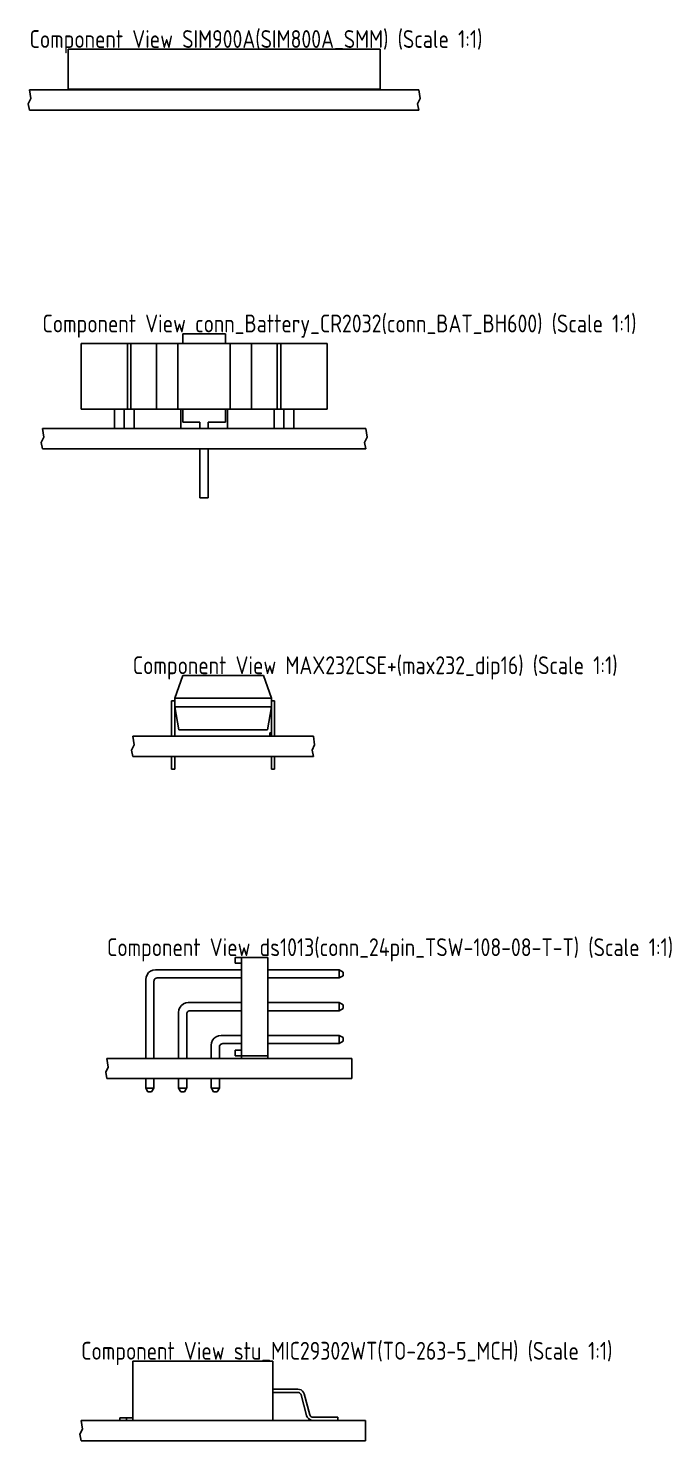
# Model space of a CAD drawing. Header units: inches. Extents: x -969 to 2045, y -594 to 12.
# Drawn here: x 1984.1 to 2033.9, y -427.2 to -317.9 of the extents above; entities that cross this region are included whole.
import ezdxf

# ---------------------------------------------------------------- set-up
doc = ezdxf.new("R2010")
doc.units = ezdxf.units.IN
doc.header["$MEASUREMENT"] = 0
doc.styles.add('GOST type A0', font='gost.TTF', dxfattribs={"height": 2.116667})

msp = doc.modelspace()

# ---------------------------------------------------------------- linework, layer by layer
at = {"color": 7}
for p, q in [((1987.161, -319.521), (2011.317, -319.521)), ((1987.161, -319.521), (1987.161, -322.62)), ((1990.635, -319.519), (1990.636, -319.519)), ((1990.635, -319.52), (1990.635, -319.519)), ((1990.635, -319.52), (1990.635, -319.521)), ((1990.636, -319.519), (1990.665, -319.519)), ((1990.665, -319.519), (1990.729, -319.519)), ((1990.729, -319.519), (1990.826, -319.519)), ((1990.826, -319.519), (1990.948, -319.519)), ((1990.948, -319.519), (1991.089, -319.519)), ((1991.089, -319.519), (1991.239, -319.519)), ((1991.239, -319.519), (1991.389, -319.519)), ((1991.239, -319.521), (1991.239, -319.519)), ((1991.389, -319.519), (1991.53, -319.519)), ((1991.53, -319.519), (1991.652, -319.519)), ((1991.652, -319.519), (1991.749, -319.519)), ((1991.749, -319.519), (1991.813, -319.519)), ((1991.813, -319.519), (1991.842, -319.519)), ((1991.842, -319.519), (1991.843, -319.519)), ((1991.843, -319.521), (1991.843, -319.519)), ((1991.843, -319.521), (1991.843, -319.521)), ((2011.317, -322.62), (2011.317, -319.521)), ((1984.061, -323.742), (1984.261, -323.342)), ((1984.161, -322.671), (2014.317, -322.671)), ((1984.261, -323.342), (1984.161, -322.671)), ((2011.317, -322.62), (1987.161, -322.62)), ((1987.161, -322.62), (1987.161, -322.671)), ((1988.152, -322.671), (1988.152, -322.62)), ((1990.934, -322.62), (1991.544, -322.62)), ((1990.934, -322.62), (1990.934, -322.671)), ((1991.544, -322.671), (1991.544, -322.62)), ((1991.934, -322.62), (1992.544, -322.62)), ((1991.934, -322.62), (1991.934, -322.671)), ((1992.544, -322.671), (1992.544, -322.62)), ((1992.934, -322.62), (1993.544, -322.62)), ((1992.934, -322.62), (1992.934, -322.671)), ((1993.544, -322.671), (1993.544, -322.62)), ((1993.934, -322.62), (1994.544, -322.62)), ((1993.934, -322.62), (1993.934, -322.671)), ((1994.544, -322.671), (1994.544, -322.62)), ((1994.934, -322.62), (1995.544, -322.62)), ((1994.934, -322.62), (1994.934, -322.671)), ((1995.544, -322.671), (1995.544, -322.62)), ((1995.934, -322.62), (1996.544, -322.62)), ((1995.934, -322.62), (1995.934, -322.671)), ((1996.544, -322.671), (1996.544, -322.62)), ((1996.934, -322.62), (1997.544, -322.62)), ((1996.934, -322.62), (1996.934, -322.671)), ((1997.544, -322.671), (1997.544, -322.62)), ((1997.934, -322.62), (1998.544, -322.62)), ((1997.934, -322.62), (1997.934, -322.671)), ((1998.544, -322.671), (1998.544, -322.62)), ((1998.934, -322.62), (1999.544, -322.62)), ((1998.934, -322.62), (1998.934, -322.671)), ((1999.544, -322.671), (1999.544, -322.62)), ((1999.934, -322.62), (2000.544, -322.62)), ((1999.934, -322.62), (1999.934, -322.671)), ((2000.544, -322.671), (2000.544, -322.62)), ((2000.934, -322.62), (2001.544, -322.62)), ((2000.934, -322.62), (2000.934, -322.671)), ((2001.544, -322.671), (2001.544, -322.62)), ((2001.934, -322.62), (2002.544, -322.62)), ((2001.934, -322.62), (2001.934, -322.671)), ((2002.544, -322.671), (2002.544, -322.62)), ((2002.934, -322.62), (2003.544, -322.62)), ((2002.934, -322.62), (2002.934, -322.671)), ((2003.544, -322.671), (2003.544, -322.62)), ((2003.934, -322.62), (2004.544, -322.62)), ((2003.934, -322.62), (2003.934, -322.671)), ((2004.544, -322.671), (2004.544, -322.62)), ((2004.934, -322.62), (2005.544, -322.62)), ((2004.934, -322.62), (2004.934, -322.671)), ((2005.544, -322.671), (2005.544, -322.62)), ((2005.934, -322.62), (2006.544, -322.62)), ((2005.934, -322.62), (2005.934, -322.671)), ((2006.544, -322.671), (2006.544, -322.62)), ((2006.934, -322.62), (2007.544, -322.62)), ((2006.934, -322.62), (2006.934, -322.671)), ((2007.544, -322.671), (2007.544, -322.62)), ((2010.326, -322.62), (2010.326, -322.671)), ((2011.317, -322.671), (2011.317, -322.62)), ((2014.217, -323.742), (2014.417, -323.342)), ((2014.417, -323.342), (2014.317, -322.671)), ((1984.161, -324.242), (1984.061, -323.742)), ((1984.161, -324.242), (2014.317, -324.242)), ((2014.317, -324.242), (2014.217, -323.742)), ((1999.337, -341.542), (1996.035, -341.542)), ((1996.035, -341.542), (1996.035, -341.571)), ((1996.035, -341.571), (1996.035, -341.654)), ((1996.035, -341.654), (1996.035, -341.787)), ((1996.035, -341.787), (1996.035, -341.961)), ((1996.035, -341.961), (1996.035, -342.162)), ((1996.035, -342.162), (1996.035, -342.304)), ((1999.337, -341.542), (1999.337, -341.571)), ((1999.337, -341.571), (1999.337, -341.654)), ((1999.337, -341.654), (1999.337, -341.787)), ((1999.337, -341.787), (1999.337, -341.961)), ((1999.337, -341.961), (1999.337, -342.162)), ((1999.337, -342.162), (1999.337, -342.304)), ((1988.161, -342.304), (1988.567, -342.304)), ((1988.161, -347.384), (1988.161, -342.304)), ((1988.567, -342.304), (1989.799, -342.304)), ((1989.799, -342.304), (1991.747, -342.304)), ((1991.747, -342.304), (1991.857, -342.304)), ((1991.747, -347.384), (1991.747, -342.304)), ((1991.857, -342.304), (1991.948, -342.304)), ((1991.948, -342.304), (1992.017, -342.304)), ((1992.017, -342.304), (1994.005, -342.304)), ((1992.017, -342.304), (1992.017, -347.384)), ((1994.005, -342.304), (1994.272, -342.304)), ((1994.005, -347.384), (1994.005, -342.304)), ((1994.272, -342.304), (1994.66, -342.304)), ((1994.66, -342.304), (1995.134, -342.304)), ((1995.134, -342.304), (1995.654, -342.304)), ((1999.718, -342.304), (1995.654, -342.304)), ((1995.654, -347.384), (1995.654, -342.304)), ((2000.238, -342.304), (1999.718, -342.304)), ((1999.718, -347.384), (1999.718, -342.304)), ((2000.712, -342.304), (2000.238, -342.304)), ((2001.1, -342.304), (2000.712, -342.304)), ((2001.366, -342.304), (2001.1, -342.304)), ((2003.355, -342.304), (2001.366, -342.304)), ((2001.366, -347.384), (2001.366, -342.304)), ((2003.424, -342.304), (2003.355, -342.304)), ((2003.355, -342.304), (2003.355, -347.384)), ((2003.515, -342.304), (2003.424, -342.304)), ((2003.625, -342.304), (2003.515, -342.304)), ((2005.573, -342.304), (2003.625, -342.304)), ((2003.625, -347.384), (2003.625, -342.304)), ((2006.805, -342.304), (2005.573, -342.304)), ((2007.211, -342.304), (2006.805, -342.304)), ((2007.211, -347.384), (2007.211, -342.304)), ((1988.161, -347.384), (1988.206, -347.384)), ((1988.206, -347.384), (1988.784, -347.384)), ((1988.784, -347.384), (1989.993, -347.384)), ((1989.993, -347.384), (1991.747, -347.384)), ((1990.743, -347.384), (1990.743, -348.884)), ((1991.505, -348.884), (1991.505, -347.384)), ((1991.857, -347.384), (1991.747, -347.384)), ((1991.857, -347.384), (1991.747, -347.384)), ((1991.948, -347.384), (1991.857, -347.384)), ((1992.017, -347.384), (1991.948, -347.384)), ((1992.017, -347.384), (1991.948, -347.384)), ((1994.005, -347.384), (1992.017, -347.384)), ((1992.267, -348.884), (1992.267, -347.384)), ((1994.272, -347.384), (1994.005, -347.384)), ((1994.66, -347.384), (1994.272, -347.384)), ((1995.134, -347.384), (1994.66, -347.384)), ((1995.654, -347.384), (1995.134, -347.384)), ((1995.654, -347.384), (1999.718, -347.384)), ((1995.876, -348.884), (1995.876, -347.384)), ((1996.035, -347.384), (1996.035, -348.4)), ((1999.337, -347.384), (1999.337, -348.4)), ((1999.496, -348.884), (1999.496, -347.384)), ((1999.718, -347.384), (2000.238, -347.384)), ((2000.238, -347.384), (2000.712, -347.384)), ((2000.712, -347.384), (2001.1, -347.384)), ((2001.1, -347.384), (2001.366, -347.384)), ((2001.366, -347.384), (2003.355, -347.384)), ((2003.105, -347.384), (2003.105, -348.884)), ((2003.355, -347.384), (2003.424, -347.384)), ((2003.424, -347.384), (2003.355, -347.384)), ((2003.424, -347.384), (2003.515, -347.384)), ((2003.515, -347.384), (2003.625, -347.384)), ((2003.625, -347.384), (2003.515, -347.384)), ((2003.625, -347.384), (2005.379, -347.384)), ((2003.867, -348.884), (2003.867, -347.384)), ((2004.629, -348.884), (2004.629, -347.384)), ((2005.379, -347.384), (2006.587, -347.384)), ((2006.587, -347.384), (2007.166, -347.384)), ((2007.166, -347.384), (2007.211, -347.384)), ((1996.035, -348.4), (1997.368, -348.4)), ((1997.368, -348.4), (1997.368, -348.884)), ((1998.003, -348.4), (1999.337, -348.4)), ((1998.003, -348.884), (1998.003, -348.4)), ((1985.061, -349.955), (1985.261, -349.555)), ((1985.161, -348.884), (2010.211, -348.884)), ((1985.261, -349.555), (1985.161, -348.884)), ((2010.111, -349.955), (2010.311, -349.555)), ((2010.311, -349.555), (2010.211, -348.884)), ((1985.161, -350.455), (1985.061, -349.955)), ((1985.161, -350.455), (2010.211, -350.455)), ((1997.368, -350.455), (1997.368, -354.242)), ((1998.003, -354.242), (1998.003, -350.455)), ((2010.211, -350.455), (2010.111, -349.955)), ((1998.003, -354.242), (1997.368, -354.242)), ((1996.026, -368.003), (1995.416, -369.766)), ((2002.287, -368.003), (1996.026, -368.003)), ((2001.13, -368), (2001.131, -368)), ((2001.13, -368.002), (2001.13, -368)), ((2001.13, -368.002), (2001.13, -368.003)), ((2001.131, -368), (2001.143, -368)), ((2001.143, -368), (2001.166, -368)), ((2001.166, -368), (2001.198, -368)), ((2001.198, -368), (2001.237, -368)), ((2001.237, -368), (2001.282, -368)), ((2001.282, -368), (2001.329, -368)), ((2001.329, -368), (2001.375, -368)), ((2001.375, -368), (2001.417, -368)), ((2001.417, -368), (2001.453, -368)), ((2001.453, -368), (2001.481, -368)), ((2001.481, -368), (2001.498, -368)), ((2001.498, -368), (2001.504, -368)), ((2001.504, -368.003), (2001.504, -368)), ((2002.287, -368.003), (2002.897, -369.766)), ((1995.161, -369.972), (1995.416, -369.972)), ((1995.161, -369.972), (1995.161, -372.702)), ((1995.416, -370.226), (1995.415, -370.226)), ((1995.415, -372.702), (1995.415, -370.226)), ((1995.416, -369.766), (1995.416, -370.431)), ((2002.897, -369.766), (1995.416, -369.766)), ((1995.416, -370.431), (1995.721, -372.194)), ((2002.897, -370.431), (1995.416, -370.431)), ((2002.897, -370.431), (2002.592, -372.194)), ((2002.897, -369.766), (2002.897, -370.431)), ((2002.897, -369.972), (2003.152, -369.972)), ((2002.898, -370.226), (2002.897, -370.226)), ((2002.898, -370.226), (2002.898, -372.702)), ((2003.152, -372.702), (2003.152, -369.972)), ((1992.161, -372.702), (2006.152, -372.702)), ((1992.261, -373.373), (1992.161, -372.702)), ((2002.592, -372.194), (1995.721, -372.194)), ((2002.771, -372.448), (2002.898, -372.448)), ((2002.771, -372.702), (2002.771, -372.448)), ((2006.252, -373.373), (2006.152, -372.702)), ((1992.061, -373.773), (1992.261, -373.373)), ((1992.161, -374.273), (1992.061, -373.773)), ((2006.052, -373.773), (2006.252, -373.373)), ((2006.152, -374.273), (2006.052, -373.773)), ((1992.161, -374.273), (2006.152, -374.273)), ((1995.161, -374.273), (1995.161, -375.242)), ((1995.415, -374.273), (1995.415, -375.242)), ((2002.898, -375.242), (2002.898, -374.273)), ((2003.152, -374.273), (2003.152, -375.242)), ((1995.161, -375.242), (1995.415, -375.242)), ((2002.898, -375.242), (2003.152, -375.242)), ((2000.59, -389.828), (2000.082, -389.828)), ((2000.082, -390.26), (2000.082, -389.828)), ((2000.082, -390.26), (2000.59, -390.26)), ((2002.622, -389.828), (2000.59, -389.828)), ((2000.59, -397.448), (2000.59, -389.828)), ((2002.622, -389.828), (2002.622, -397.448)), ((1993.161, -391.543), (1993.187, -391.346)), ((1993.187, -391.346), (1993.263, -391.162)), ((1993.263, -391.162), (1993.384, -391.004)), ((1993.384, -391.004), (1993.542, -390.883)), ((1993.542, -390.883), (1993.726, -390.807)), ((1993.726, -390.807), (1993.923, -390.781)), ((1993.87, -391.49), (1993.923, -391.45)), ((1993.923, -390.781), (2000.59, -390.781)), ((1993.923, -391.45), (1993.984, -391.424)), ((1993.984, -391.424), (1994.05, -391.416)), ((2000.59, -391.416), (1994.05, -391.416)), ((2002.622, -390.781), (2008.16, -390.781)), ((2008.16, -391.416), (2002.622, -391.416)), ((2008.464, -390.957), (2008.16, -390.781)), ((2008.16, -390.781), (2008.16, -391.416)), ((2008.16, -391.416), (2008.464, -391.24)), ((2008.464, -391.24), (2008.464, -390.957)), ((1993.161, -397.638), (1993.161, -391.543)), ((1993.796, -391.67), (1993.805, -391.604)), ((1993.796, -391.67), (1993.796, -397.638)), ((1993.805, -391.604), (1993.83, -391.543)), ((1993.83, -391.543), (1993.87, -391.49)), ((1995.803, -393.702), (1995.924, -393.544)), ((1995.924, -393.544), (1996.082, -393.423)), ((1996.082, -393.423), (1996.266, -393.347)), ((1996.266, -393.347), (1996.463, -393.321)), ((1996.463, -393.321), (2000.59, -393.321)), ((2002.622, -393.321), (2008.16, -393.321)), ((2008.464, -393.497), (2008.16, -393.321)), ((2008.16, -393.956), (2008.16, -393.321)), ((2008.464, -393.78), (2008.464, -393.497)), ((1995.701, -394.083), (1995.727, -393.886)), ((1995.701, -397.638), (1995.701, -394.083)), ((1995.727, -393.886), (1995.803, -393.702)), ((1996.336, -394.21), (1996.345, -394.144)), ((1996.336, -394.21), (1996.336, -397.638)), ((1996.345, -394.144), (1996.37, -394.083)), ((1996.37, -394.083), (1996.41, -394.03)), ((1996.41, -394.03), (1996.463, -393.99)), ((1996.463, -393.99), (1996.524, -393.964)), ((1996.524, -393.964), (1996.59, -393.956)), ((2000.59, -393.956), (1996.59, -393.956)), ((2008.16, -393.956), (2002.622, -393.956)), ((2008.16, -393.956), (2008.464, -393.78)), ((1998.241, -396.623), (1998.267, -396.426)), ((1998.241, -397.638), (1998.241, -396.623)), ((1998.267, -396.426), (1998.343, -396.242)), ((1998.343, -396.242), (1998.464, -396.084)), ((1998.464, -396.084), (1998.622, -395.963)), ((1998.622, -395.963), (1998.806, -395.887)), ((1998.806, -395.887), (1999.003, -395.861)), ((1998.876, -396.75), (1998.885, -396.684)), ((1998.876, -396.75), (1998.876, -397.638)), ((1998.885, -396.684), (1998.91, -396.623)), ((1998.91, -396.623), (1998.95, -396.57)), ((1998.95, -396.57), (1999.003, -396.53)), ((1999.003, -395.861), (2000.59, -395.861)), ((1999.003, -396.53), (1999.064, -396.504)), ((1999.064, -396.504), (1999.13, -396.496)), ((2000.59, -396.496), (1999.13, -396.496)), ((2002.622, -395.861), (2008.16, -395.861)), ((2008.16, -396.496), (2002.622, -396.496)), ((2008.464, -396.037), (2008.16, -395.861)), ((2008.16, -396.496), (2008.16, -395.861)), ((2008.16, -396.496), (2008.464, -396.32)), ((2008.464, -396.32), (2008.464, -396.037)), ((1990.161, -397.638), (2009.127, -397.638)), ((1990.261, -398.309), (1990.161, -397.638)), ((2000.082, -397.448), (2000.082, -397.017)), ((2000.59, -397.017), (2000.082, -397.017)), ((2000.082, -397.448), (2000.59, -397.448)), ((2000.59, -397.448), (2000.59, -397.638)), ((2002.622, -397.448), (2000.59, -397.448)), ((2002.622, -397.448), (2002.622, -397.638)), ((2009.127, -399.209), (2009.127, -397.638)), ((1990.061, -398.709), (1990.261, -398.309)), ((1990.161, -399.209), (1990.061, -398.709)), ((1990.161, -399.209), (2009.127, -399.209)), ((1993.161, -399.938), (1993.161, -399.209)), ((1993.168, -399.95), (1993.161, -399.938)), ((1993.168, -399.95), (1993.337, -400.242)), ((1993.789, -399.95), (1993.168, -399.95)), ((1993.62, -400.242), (1993.789, -399.95)), ((1993.796, -399.938), (1993.789, -399.95)), ((1993.801, -399.209), (1993.796, -399.214)), ((1993.796, -399.209), (1993.796, -399.938)), ((1995.701, -399.938), (1995.701, -399.209)), ((1995.708, -399.95), (1995.701, -399.938)), ((1995.708, -399.95), (1995.877, -400.242)), ((1996.329, -399.95), (1995.708, -399.95)), ((1996.16, -400.242), (1996.329, -399.95)), ((1996.336, -399.938), (1996.329, -399.95)), ((1996.336, -399.209), (1996.336, -399.938)), ((1998.241, -399.214), (1998.236, -399.209)), ((1998.241, -399.938), (1998.241, -399.209)), ((1998.248, -399.95), (1998.241, -399.938)), ((1998.248, -399.95), (1998.417, -400.242)), ((1998.869, -399.95), (1998.248, -399.95)), ((1998.7, -400.242), (1998.869, -399.95)), ((1998.876, -399.938), (1998.869, -399.95)), ((1998.876, -399.209), (1998.876, -399.938)), ((1993.337, -400.242), (1993.62, -400.242)), ((1995.877, -400.242), (1996.16, -400.242)), ((1998.417, -400.242), (1998.7, -400.242)), ((1992.177, -421.074), (2003.023, -421.074)), ((1992.177, -421.074), (1992.177, -425.671)), ((2000.754, -421.071), (2000.755, -421.071)), ((2000.754, -421.073), (2000.754, -421.071)), ((2000.754, -421.073), (2000.754, -421.074)), ((2000.755, -421.071), (2000.767, -421.071)), ((2000.767, -421.071), (2000.796, -421.071)), ((2000.796, -421.071), (2000.838, -421.071)), ((2000.838, -421.071), (2000.892, -421.071)), ((2000.892, -421.071), (2000.955, -421.071)), ((2000.955, -421.071), (2001.021, -421.071)), ((2001.021, -421.071), (2001.087, -421.071)), ((2001.021, -421.074), (2001.021, -421.071)), ((2001.087, -421.071), (2001.149, -421.071)), ((2001.149, -421.071), (2001.204, -421.071)), ((2001.204, -421.071), (2001.246, -421.071)), ((2001.246, -421.071), (2001.275, -421.071)), ((2001.275, -421.071), (2001.287, -421.071)), ((2001.287, -421.071), (2001.288, -421.071)), ((2001.288, -421.072), (2001.288, -421.071)), ((2001.288, -421.072), (2001.288, -421.074)), ((2003.023, -425.671), (2003.023, -421.074)), ((2004.954, -423.245), (2003.023, -423.245)), ((2003.023, -423.499), (2004.954, -423.499)), ((2005.086, -423.263), (2004.954, -423.245)), ((2004.954, -423.499), (2005.02, -423.508)), ((2005.02, -423.508), (2005.081, -423.533)), ((2005.081, -423.533), (2005.134, -423.574)), ((2005.208, -423.313), (2005.086, -423.263)), ((2005.134, -423.574), (2005.174, -423.627)), ((2005.174, -423.627), (2005.2, -423.688)), ((2005.2, -423.688), (2005.63, -425.294)), ((2005.313, -423.394), (2005.208, -423.313)), ((2005.394, -423.5), (2005.313, -423.394)), ((2005.445, -423.622), (2005.394, -423.5)), ((2005.875, -425.229), (2005.445, -423.622)), ((2005.63, -425.294), (2005.681, -425.417)), ((2005.901, -425.29), (2005.875, -425.229)), ((2005.941, -425.343), (2005.901, -425.29)), ((2005.994, -425.383), (2005.941, -425.343)), ((1988.061, -426.742), (1988.261, -426.342)), ((1988.161, -425.671), (2010.2, -425.671)), ((1988.261, -426.342), (1988.161, -425.671)), ((1991.161, -425.468), (1991.669, -425.468)), ((1991.161, -425.468), (1991.161, -425.671)), ((1991.669, -425.468), (1992.177, -425.468)), ((1991.669, -425.468), (1991.669, -425.671)), ((2005.681, -425.417), (2005.762, -425.522)), ((2005.762, -425.522), (2005.867, -425.603)), ((2005.867, -425.603), (2005.989, -425.654)), ((2005.989, -425.654), (2006.121, -425.671)), ((2006.055, -425.409), (2005.994, -425.383)), ((2006.121, -425.417), (2006.055, -425.409)), ((2008.052, -425.417), (2006.121, -425.417)), ((2008.052, -425.671), (2008.052, -425.417)), ((2010.2, -427.242), (2010.2, -425.671)), ((1988.161, -427.242), (1988.061, -426.742)), ((1988.161, -427.242), (2010.2, -427.242))]:
    msp.add_line(p, q, dxfattribs=at)

# ---------------------------------------------------------------- texts
at = {"color": 7, "style": 'GOST type A0'}
for s, p in [('Component View SIM900A(SIM800A_SMM) (Scale 1:1)', (1984.161, -319.416)), ('Component View conn_Battery_CR2032(conn_BAT_BH600) (Scale 1:1)', (1985.161, -341.439)), ('Component View MAX232CSE+(max232_dip16) (Scale 1:1)', (1992.161, -367.897)), ('Component View ds1013(conn_24pin_TSW-108-08-T-T) (Scale 1:1)', (1990.161, -389.725)), ('Component View stu_MIC29302WT(TO-263-5_MCH) (Scale 1:1)', (1988.161, -420.968))]:
    msp.add_text(s, height=1.37958, dxfattribs=at).set_placement(p)

doc.saveas('drawing.dxf')
